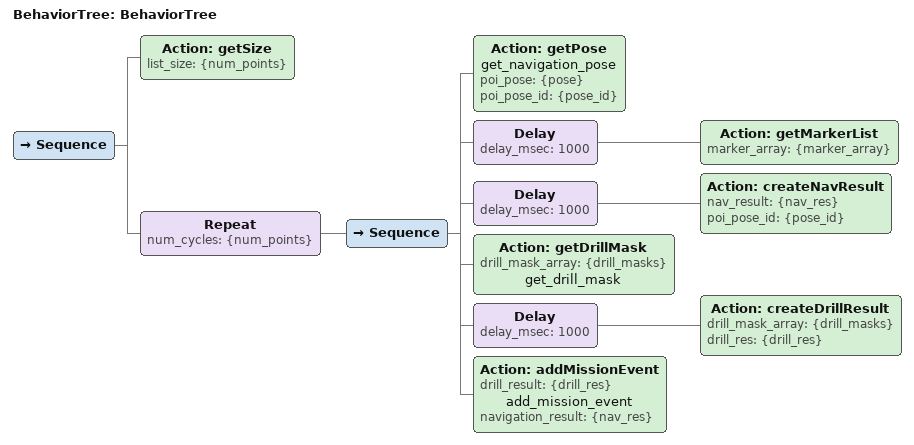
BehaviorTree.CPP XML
<?xml version="1.0"?>
<root main_tree_to_execute="BehaviorTree">
    <BehaviorTree ID="BehaviorTree">
        <Sequence>
            <Action ID="getSize" list_size="{num_points}"/>
            <Repeat num_cycles="{num_points}">
                <Sequence>
                    <Action ID="getPose" name="get_navigation_pose" poi_pose="{pose}" poi_pose_id="{pose_id}"/>
                    <Delay delay_msec="1000">
                        <Action ID="getMarkerList" marker_array="{marker_array}"/>
                    </Delay>
                    <Delay delay_msec="1000">
                        <Action ID="createNavResult" nav_result="{nav_res}" poi_pose_id="{pose_id}"/>
                    </Delay>
                    <Action ID="getDrillMask" drill_mask_array="{drill_masks}" name="get_drill_mask"/>
                    <Delay delay_msec="1000">
                        <Action ID="createDrillResult" drill_mask_array="{drill_masks}" drill_res="{drill_res}"/>
                    </Delay>
                    <Action ID="addMissionEvent" drill_result="{drill_res}" name="add_mission_event" navigation_result="{nav_res}"/>
                </Sequence>
            </Repeat>
        </Sequence>
    </BehaviorTree>
</root>
